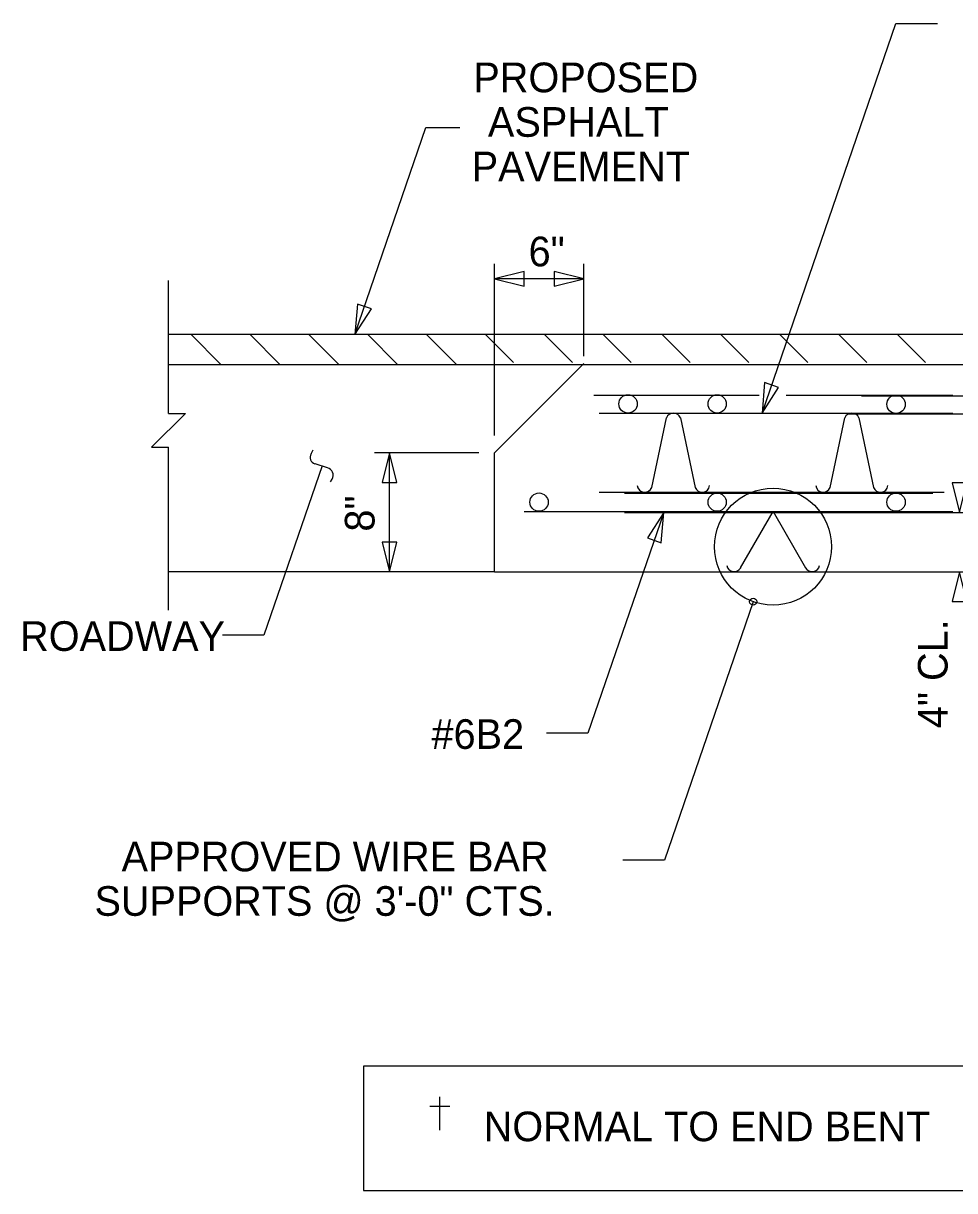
# Model space of a CAD drawing. Extents: x 0 to 575, y 0 to 300.
# Drawn here: x 123.84 to 160.31, y 64.09 to 109.79 of the extents above; entities that cross this region are included whole.
import ezdxf

# ---------------------------------------------------------------- set-up
doc = ezdxf.new("R2010")
doc.units = 0
for name, color, linetype in [('Dimension Lines CELL', 7, 'Continuous'), ('Mis Object Lines CELL', 7, 'Continuous'), ('Rebar Lines CELL', 7, 'Continuous'), ('Sub End Bent Cap Lines', 7, 'Continuous'), ('Sup Concrete Slab Lines', 7, 'Continuous'), ('Text CELL', 7, 'Continuous')]:
    doc.layers.add(name, color=color, linetype=linetype)

msp = doc.modelspace()

# ---------------------------------------------------------------- linework, layer by layer
at = {"layer": 'Dimension Lines CELL'}
for p, q in [((142.293, 93.657), (142.293, 100.369)), ((145.785, 96.756), (145.785, 100.369)), ((145.785, 99.788), (142.293, 99.788)), ((141.671, 92.979), (137.594, 92.979)), ((138.181, 88.321), (138.181, 92.979)), ((138.181, 92.979), (138.181, 92.964))]:
    msp.add_line(p, q, dxfattribs=at)
for points in [[(152.768, 94.532), (158.016, 109.791), (159.638, 109.791)], [(136.816, 97.605), (139.605, 105.714), (140.939, 105.714)], [(135.54, 92.462), (133.26, 85.831), (131.638, 85.831)], [(148.929, 90.644), (145.953, 81.993), (144.331, 81.993)], [(152.422, 87.147), (148.943, 77.03), (147.321, 77.03)]]:
    msp.add_lwpolyline(points, dxfattribs=at)
for centre, radius in [((153.199, 89.301), 2.29), ((152.422, 87.147), 0.138)]:
    msp.add_circle(centre, radius, dxfattribs=at)
at = {"layer": 'Mis Object Lines CELL'}
for p, q in [((140.148, 66.454), (140.148, 67.757)), ((139.759, 67.396), (140.537, 67.396))]:
    msp.add_line(p, q, dxfattribs=at)
at = {"layer": 'Rebar Lines CELL'}
for points in [[(142.293, 99.788), (143.455, 99.497), (143.455, 100.079)], [(145.785, 99.788), (144.623, 100.079), (144.623, 99.497)], [(138.181, 92.979), (137.891, 91.817), (138.472, 91.817)], [(160.504, 90.644), (160.794, 91.807), (160.213, 91.807)], [(138.181, 88.321), (138.472, 89.483), (137.891, 89.483)], [(160.504, 88.321), (160.213, 87.158), (160.794, 87.158)]]:
    msp.add_lwpolyline(points, close=True, dxfattribs=at)
at = {"layer": 'Sub End Bent Cap Lines'}
for p, q in [((135.11, 92.938), (135.185, 93.091)), ((135.747, 92.384), (135.263, 92.551)), ((135.87, 91.836), (135.932, 91.947))]:
    msp.add_line(p, q, dxfattribs=at)
for points in [[(136.816, 97.605), (137.468, 98.607), (136.919, 98.796)], [(152.768, 94.532), (153.42, 95.535), (152.871, 95.724)], [(148.929, 90.644), (148.277, 89.641), (148.825, 89.453)]]:
    msp.add_lwpolyline(points, close=True, dxfattribs=at)
for centre, radius, start, end in [((135.325, 92.797), 0.256, 146.8542, 255.1398), ((135.685, 92.103), 0.289, 327.7858, 77.5847)]:
    msp.add_arc(centre, radius, start, end, dxfattribs=at)
at = {"layer": 'Sup Concrete Slab Lines'}
for p, q in [((146.188, 95.236), (152.661, 95.236)), ((153.708, 95.236), (160.246, 95.236)), ((156.663, 95.203), (167.215, 95.203)), ((146.387, 94.532), (160.246, 94.532)), ((148.449, 91.622), (149.024, 94.34)), ((149.572, 94.34), (150.147, 91.622)), ((155.435, 91.622), (156.01, 94.34)), ((156.102, 94.499), (167.215, 94.499)), ((156.558, 94.34), (157.133, 91.622)), ((146.387, 91.431), (159.905, 91.431)), ((147.382, 91.398), (159.455, 91.398)), ((143.452, 90.677), (160.246, 90.677)), ((147.382, 90.644), (167.215, 90.644)), ((151.932, 88.476), (153.203, 90.677)), ((153.203, 90.677), (154.474, 88.476))]:
    msp.add_line(p, q, dxfattribs=at)
for centre in [(147.524, 94.892), (151.012, 94.892), (158.019, 94.877), (144.036, 91.044), (151.012, 91.044), (158.019, 91.044)]:
    msp.add_circle(centre, 0.359, dxfattribs=at)
for centre, start, end in [((149.298, 94.241), 20.0015, 159.9985), ((156.284, 94.241), 20.0015, 159.9985), ((148.175, 91.722), 185.3468, 339.9755), ((150.422, 91.722), 200.0245, 354.3354), ((155.161, 91.722), 185.3468, 339.9755), ((157.408, 91.722), 200.0245, 354.3354), ((151.675, 88.613), 190.1371, 331.9755), ((154.732, 88.613), 208.0245, 349.8629)]:
    msp.add_arc(centre, 0.292, start, end, dxfattribs=at)
at = {"layer": 'Text CELL'}
for p, q in [((129.525, 94.517), (129.522, 99.719)), ((162.804, 97.605), (129.523, 97.605)), ((130.413, 97.605), (131.578, 96.44)), ((132.718, 97.605), (133.883, 96.44)), ((135.023, 97.605), (136.188, 96.44)), ((143.644, 97.605), (136.827, 97.605)), ((137.328, 97.605), (138.492, 96.44)), ((139.633, 97.605), (140.797, 96.44)), ((141.939, 97.605), (143.036, 96.507)), ((144.244, 97.605), (145.341, 96.507)), ((146.55, 97.605), (147.647, 96.507)), ((148.855, 97.605), (149.952, 96.507)), ((151.16, 97.605), (152.257, 96.507)), ((153.465, 97.605), (154.563, 96.507)), ((155.771, 97.605), (156.868, 96.507)), ((158.076, 97.605), (159.173, 96.507)), ((129.524, 96.44), (175.485, 96.44)), ((142.292, 92.979), (145.785, 96.473)), ((142.293, 92.98), (145.785, 96.473)), ((129.523, 86.821), (129.523, 93.195)), ((142.293, 88.321), (142.293, 92.98)), ((142.293, 88.321), (129.523, 88.321)), ((142.293, 88.321), (210.073, 88.321))]:
    msp.add_line(p, q, dxfattribs=at)
msp.add_lwpolyline([(129.525, 94.517), (130.185, 94.517), (128.863, 93.195), (129.523, 93.195)], dxfattribs=at)
msp.add_lwpolyline([(137.165, 68.967), (137.165, 64.087), (163.84, 64.087), (163.84, 68.967)], close=True, dxfattribs=at)

# ---------------------------------------------------------------- texts
at = {"layer": 'Mis Object Lines CELL'}
for s, height, p in [('PROPOSED', 1.1626, (141.46, 107.093)), ('ASPHALT', 1.1626, (142.032, 105.349)), ('PAVEMENT', 1.1626, (141.396, 103.605)), ('ROADWAY', 1.1618, (123.71, 85.22)), ('#6B2', 1.1602, (139.825, 81.384)), ('APPROVED WIRE BAR', 1.16016, (127.685, 76.588)), ('SUPPORTS @ 3\'-0" CTS.', 1.16016, (126.625, 74.848)), ('NORMAL TO END BENT', 1.15924, (141.87, 66.023))]:
    msp.add_text(s, height=height, dxfattribs=at).set_placement(p)
for s, height, rotation, p in [('6"', 1.1626, 360, (143.626, 100.277)), ('8"', 1.1617, 90, (137.592, 89.891)), ('4" CL.', 1.1617, 90, (160.037, 82.195))]:
    msp.add_text(s, height=height, rotation=rotation, dxfattribs=at).set_placement(p)

doc.saveas('drawing.dxf')
